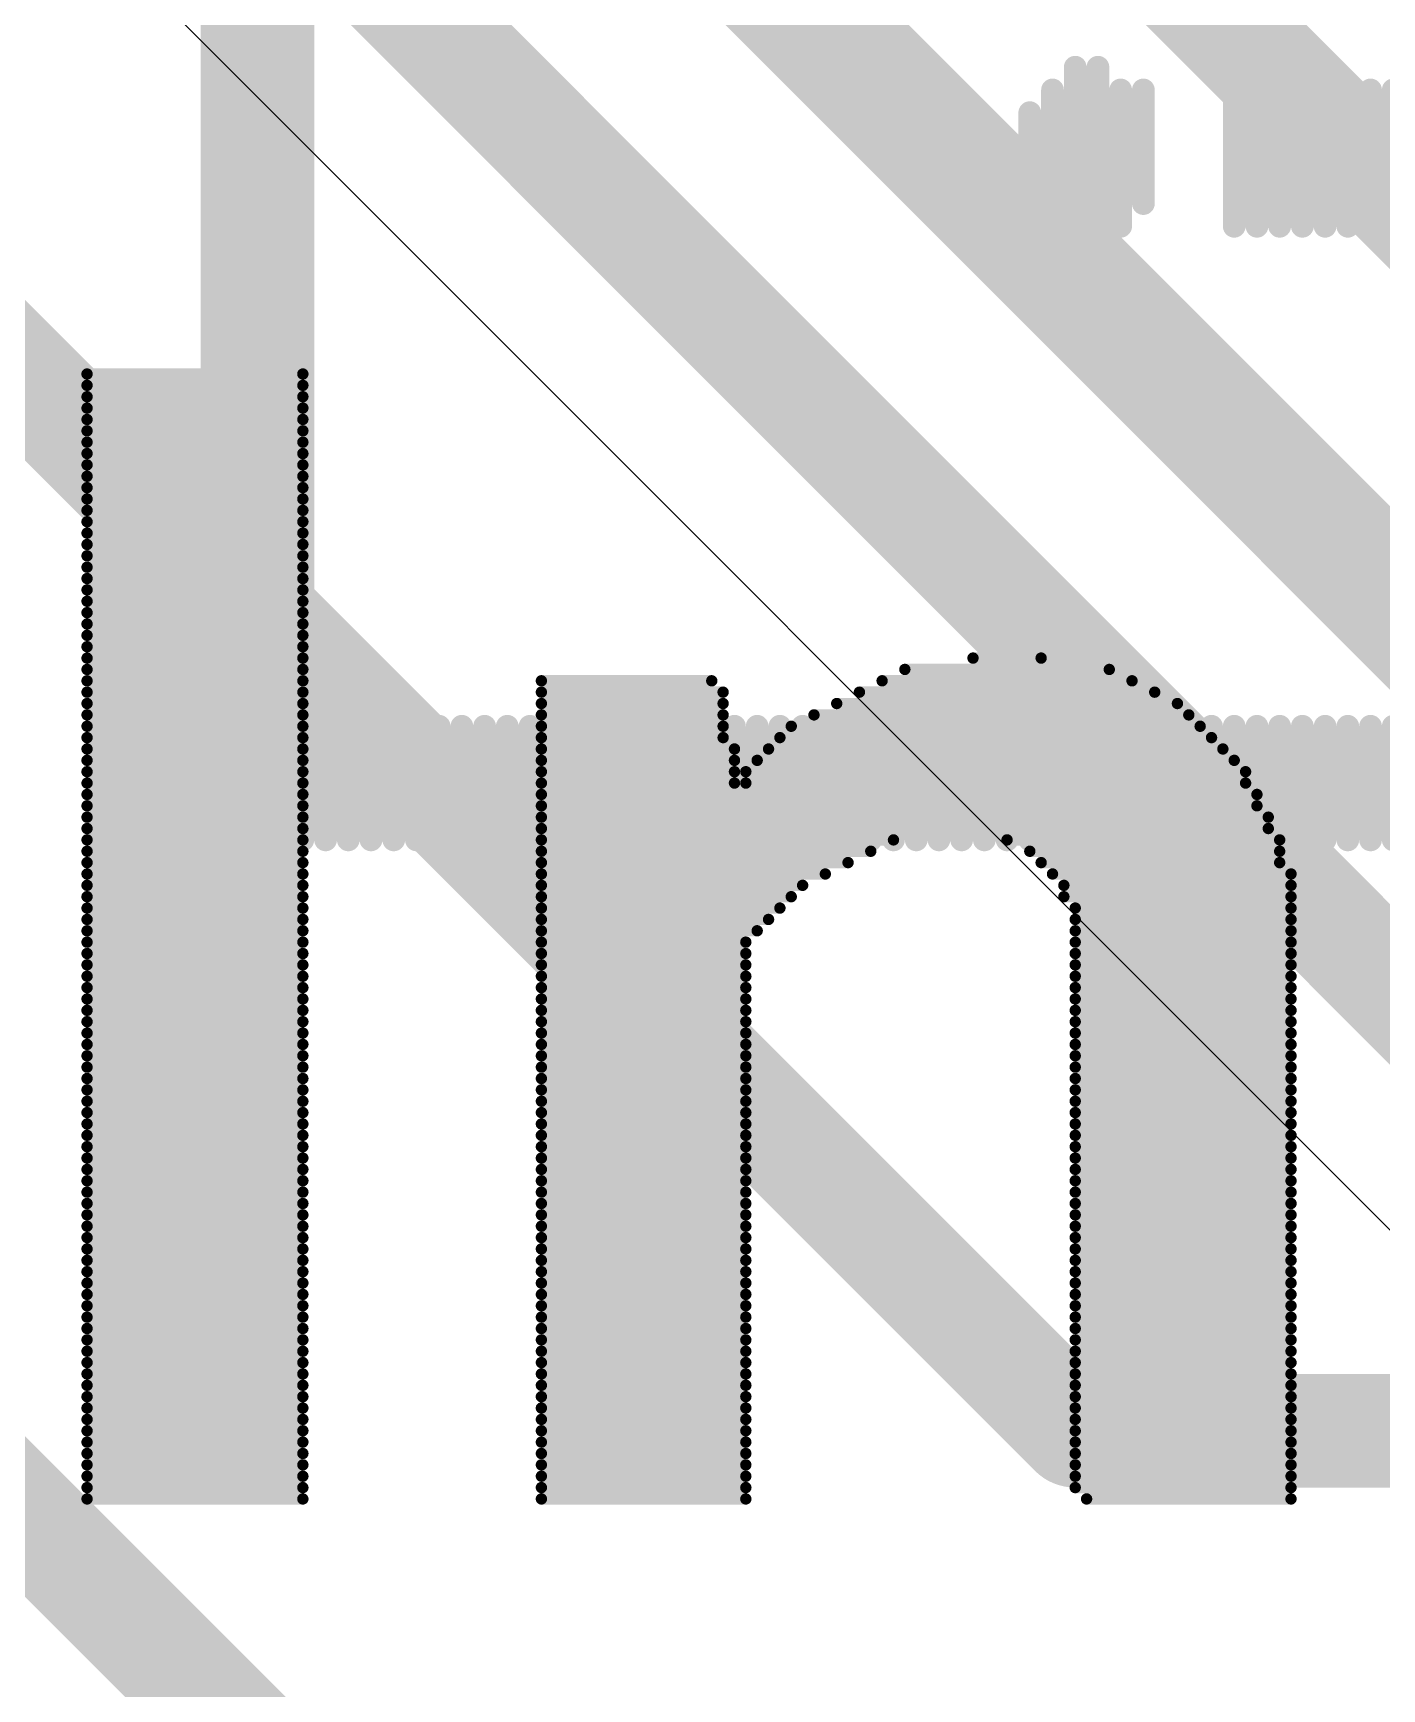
# Model space of a CAD drawing. Header units: millimetres. Extents: x 1.01 to 3.59, y 0.05 to 3.22.
# Drawn here: x 1.3692 to 1.488, y 1.2693 to 1.415 of the extents above; entities that cross this region are included whole.
import ezdxf

# ---------------------------------------------------------------- set-up
doc = ezdxf.new("R2010")
doc.units = ezdxf.units.MM
doc.header["$MEASUREMENT"] = 0
for name, color, linetype in [('BottomLayer', 5, 'Continuous'), ('BottomOverlay', 54, 'Continuous'), ('TopLayer', 1, 'Continuous'), ('TopOverlay', 2, 'Continuous')]:
    doc.layers.add(name, color=color, linetype=linetype)

# ---------------------------------------------------------------- blocks, each defined once
blk = doc.blocks.new('RPI_PWD____________B_116')
at = {"layer": 'BottomOverlay', "const_width": 0.002}
for points in [[(-0.422, 0.154), (0.442, 0.154)], [(-0.422, 0.152), (0.442, 0.152)], [(-0.422, 0.15), (0.442, 0.15)], [(-0.422, 0.148), (0.442, 0.148)], [(-0.422, 0.146), (0.442, 0.146)], [(-0.422, 0.144), (-0.412, 0.144)], [(-0.422, 0.142), (-0.412, 0.142)], [(-0.422, 0.14), (-0.412, 0.14)], [(-0.422, 0.138), (-0.412, 0.138)], [(-0.422, 0.136), (-0.412, 0.136)], [(-0.422, 0.134), (-0.412, 0.134)], [(-0.422, 0.132), (-0.412, 0.132)], [(-0.422, 0.13), (-0.412, 0.13)], [(-0.422, 0.128), (-0.412, 0.128)], [(-0.422, 0.126), (-0.412, 0.126)], [(-0.422, 0.124), (-0.412, 0.124)], [(-0.422, 0.122), (-0.412, 0.122)], [(-0.422, 0.12), (-0.412, 0.12)], [(-0.422, 0.118), (-0.412, 0.118)], [(-0.422, 0.116), (-0.412, 0.116)], [(-0.422, 0.114), (-0.412, 0.114)], [(-0.422, 0.112), (-0.412, 0.112)], [(-0.422, 0.11), (-0.412, 0.11)], [(-0.422, 0.108), (-0.412, 0.108)], [(-0.422, 0.106), (-0.412, 0.106)], [(-0.422, 0.104), (-0.412, 0.104)], [(-0.422, 0.102), (-0.412, 0.102)], [(-0.422, 0.1), (-0.412, 0.1)], [(-0.422, 0.098), (-0.412, 0.098)], [(-0.422, 0.096), (-0.412, 0.096)], [(-0.422, 0.094), (-0.412, 0.094)], [(-0.422, 0.092), (-0.412, 0.092)], [(-0.422, 0.09), (-0.412, 0.09)], [(-0.422, 0.088), (-0.412, 0.088)], [(-0.422, 0.086), (-0.412, 0.086)], [(-0.422, 0.084), (-0.412, 0.084)], [(-0.422, 0.082), (-0.412, 0.082)], [(-0.366, 0.082), (-0.358, 0.082)], [(-0.422, 0.08), (-0.412, 0.08)], [(-0.368, 0.08), (-0.356, 0.08)], [(-0.422, 0.078), (-0.412, 0.078)], [(-0.368, 0.078), (-0.354, 0.078)], [(-0.422, 0.076), (-0.412, 0.076)], [(-0.368, 0.076), (-0.354, 0.076)], [(-0.422, 0.074), (-0.412, 0.074)], [(-0.368, 0.074), (-0.356, 0.074)], [(-0.422, 0.072), (-0.412, 0.072)], [(-0.366, 0.072), (-0.356, 0.072)], [(-0.422, 0.07), (-0.412, 0.07)], [(-0.422, 0.068), (-0.412, 0.068)], [(-0.422, 0.066), (-0.412, 0.066)], [(-0.422, 0.064), (-0.412, 0.064)], [(-0.368, 0.064), (-0.356, 0.064)], [(-0.422, 0.062), (-0.412, 0.062)], [(-0.368, 0.062), (-0.356, 0.062)], [(-0.422, 0.06), (-0.412, 0.06)], [(-0.368, 0.06), (-0.356, 0.06)], [(-0.422, 0.058), (-0.412, 0.058)], [(-0.368, 0.058), (-0.356, 0.058)], [(-0.422, 0.056), (-0.412, 0.056)], [(-0.368, 0.056), (-0.356, 0.056)], [(-0.422, 0.054), (-0.412, 0.054)], [(-0.368, 0.054), (-0.356, 0.054)], [(-0.422, 0.052), (-0.412, 0.052)], [(-0.368, 0.052), (-0.356, 0.052)], [(-0.422, 0.05), (-0.412, 0.05)], [(-0.368, 0.05), (-0.356, 0.05)]]:
    blk.add_lwpolyline(points, dxfattribs=at)
at = {"layer": 'BottomOverlay', "const_width": 0.001}
for points in [[(-0.4225, 0.154, 1), (-0.4215, 0.154, 1)], [(-0.4225, 0.152, 1), (-0.4215, 0.152, 1)], [(-0.4225, 0.15, 1), (-0.4215, 0.15, 1)], [(-0.4225, 0.148, 1), (-0.4215, 0.148, 1)], [(-0.4225, 0.146, 1), (-0.4215, 0.146, 1)], [(-0.4225, 0.144, 1), (-0.4215, 0.144, 1)], [(-0.4125, 0.144, 1), (-0.4115, 0.144, 1)], [(-0.4225, 0.142, 1), (-0.4215, 0.142, 1)], [(-0.4125, 0.142, 1), (-0.4115, 0.142, 1)], [(-0.4225, 0.14, 1), (-0.4215, 0.14, 1)], [(-0.4125, 0.14, 1), (-0.4115, 0.14, 1)], [(-0.4225, 0.138, 1), (-0.4215, 0.138, 1)], [(-0.4125, 0.138, 1), (-0.4115, 0.138, 1)], [(-0.4225, 0.136, 1), (-0.4215, 0.136, 1)], [(-0.4125, 0.136, 1), (-0.4115, 0.136, 1)], [(-0.4225, 0.134, 1), (-0.4215, 0.134, 1)], [(-0.4125, 0.134, 1), (-0.4115, 0.134, 1)], [(-0.4225, 0.132, 1), (-0.4215, 0.132, 1)], [(-0.4125, 0.132, 1), (-0.4115, 0.132, 1)], [(-0.4225, 0.13, 1), (-0.4215, 0.13, 1)], [(-0.4125, 0.13, 1), (-0.4115, 0.13, 1)], [(-0.4225, 0.128, 1), (-0.4215, 0.128, 1)], [(-0.4125, 0.128, 1), (-0.4115, 0.128, 1)], [(-0.4225, 0.126, 1), (-0.4215, 0.126, 1)], [(-0.4125, 0.126, 1), (-0.4115, 0.126, 1)], [(-0.4225, 0.124, 1), (-0.4215, 0.124, 1)], [(-0.4125, 0.124, 1), (-0.4115, 0.124, 1)], [(-0.4225, 0.122, 1), (-0.4215, 0.122, 1)], [(-0.4125, 0.122, 1), (-0.4115, 0.122, 1)], [(-0.4225, 0.12, 1), (-0.4215, 0.12, 1)], [(-0.4125, 0.12, 1), (-0.4115, 0.12, 1)], [(-0.4225, 0.118, 1), (-0.4215, 0.118, 1)], [(-0.4125, 0.118, 1), (-0.4115, 0.118, 1)], [(-0.4225, 0.116, 1), (-0.4215, 0.116, 1)], [(-0.4125, 0.116, 1), (-0.4115, 0.116, 1)], [(-0.4225, 0.114, 1), (-0.4215, 0.114, 1)], [(-0.4125, 0.114, 1), (-0.4115, 0.114, 1)], [(-0.4225, 0.112, 1), (-0.4215, 0.112, 1)], [(-0.4125, 0.112, 1), (-0.4115, 0.112, 1)], [(-0.4225, 0.11, 1), (-0.4215, 0.11, 1)], [(-0.4125, 0.11, 1), (-0.4115, 0.11, 1)], [(-0.4225, 0.108, 1), (-0.4215, 0.108, 1)], [(-0.4125, 0.108, 1), (-0.4115, 0.108, 1)], [(-0.4225, 0.106, 1), (-0.4215, 0.106, 1)], [(-0.4125, 0.106, 1), (-0.4115, 0.106, 1)], [(-0.4225, 0.104, 1), (-0.4215, 0.104, 1)], [(-0.4125, 0.104, 1), (-0.4115, 0.104, 1)], [(-0.4225, 0.102, 1), (-0.4215, 0.102, 1)], [(-0.4125, 0.102, 1), (-0.4115, 0.102, 1)], [(-0.4225, 0.1, 1), (-0.4215, 0.1, 1)], [(-0.4125, 0.1, 1), (-0.4115, 0.1, 1)], [(-0.4225, 0.098, 1), (-0.4215, 0.098, 1)], [(-0.4125, 0.098, 1), (-0.4115, 0.098, 1)], [(-0.4225, 0.096, 1), (-0.4215, 0.096, 1)], [(-0.4125, 0.096, 1), (-0.4115, 0.096, 1)], [(-0.4225, 0.094, 1), (-0.4215, 0.094, 1)], [(-0.4125, 0.094, 1), (-0.4115, 0.094, 1)], [(-0.4225, 0.092, 1), (-0.4215, 0.092, 1)], [(-0.4125, 0.092, 1), (-0.4115, 0.092, 1)], [(-0.4225, 0.09, 1), (-0.4215, 0.09, 1)], [(-0.4125, 0.09, 1), (-0.4115, 0.09, 1)], [(-0.4225, 0.088, 1), (-0.4215, 0.088, 1)], [(-0.4125, 0.088, 1), (-0.4115, 0.088, 1)], [(-0.4225, 0.086, 1), (-0.4215, 0.086, 1)], [(-0.4125, 0.086, 1), (-0.4115, 0.086, 1)], [(-0.4225, 0.084, 1), (-0.4215, 0.084, 1)], [(-0.4125, 0.084, 1), (-0.4115, 0.084, 1)], [(-0.4225, 0.082, 1), (-0.4215, 0.082, 1)], [(-0.4125, 0.082, 1), (-0.4115, 0.082, 1)], [(-0.3665, 0.082, 1), (-0.3655, 0.082, 1)], [(-0.3585, 0.082, 1), (-0.3575, 0.082, 1)], [(-0.4225, 0.08, 1), (-0.4215, 0.08, 1)], [(-0.4125, 0.08, 1), (-0.4115, 0.08, 1)], [(-0.3685, 0.08, 1), (-0.3675, 0.08, 1)], [(-0.3565, 0.08, 1), (-0.3555, 0.08, 1)], [(-0.4225, 0.078, 1), (-0.4215, 0.078, 1)], [(-0.4125, 0.078, 1), (-0.4115, 0.078, 1)], [(-0.3685, 0.078, 1), (-0.3675, 0.078, 1)], [(-0.3545, 0.078, 1), (-0.3535, 0.078, 1)], [(-0.4225, 0.076, 1), (-0.4215, 0.076, 1)], [(-0.4125, 0.076, 1), (-0.4115, 0.076, 1)], [(-0.3685, 0.076, 1), (-0.3675, 0.076, 1)], [(-0.3545, 0.076, 1), (-0.3535, 0.076, 1)], [(-0.4225, 0.074, 1), (-0.4215, 0.074, 1)], [(-0.4125, 0.074, 1), (-0.4115, 0.074, 1)], [(-0.3685, 0.074, 1), (-0.3675, 0.074, 1)], [(-0.3565, 0.074, 1), (-0.3555, 0.074, 1)], [(-0.4225, 0.072, 1), (-0.4215, 0.072, 1)], [(-0.4125, 0.072, 1), (-0.4115, 0.072, 1)], [(-0.3665, 0.072, 1), (-0.3655, 0.072, 1)], [(-0.3565, 0.072, 1), (-0.3555, 0.072, 1)], [(-0.4225, 0.07, 1), (-0.4215, 0.07, 1)], [(-0.4125, 0.07, 1), (-0.4115, 0.07, 1)], [(-0.4225, 0.068, 1), (-0.4215, 0.068, 1)], [(-0.4125, 0.068, 1), (-0.4115, 0.068, 1)], [(-0.4225, 0.066, 1), (-0.4215, 0.066, 1)], [(-0.4125, 0.066, 1), (-0.4115, 0.066, 1)], [(-0.4225, 0.064, 1), (-0.4215, 0.064, 1)], [(-0.4125, 0.064, 1), (-0.4115, 0.064, 1)], [(-0.3685, 0.064, 1), (-0.3675, 0.064, 1)], [(-0.3565, 0.064, 1), (-0.3555, 0.064, 1)], [(-0.4225, 0.062, 1), (-0.4215, 0.062, 1)], [(-0.4125, 0.062, 1), (-0.4115, 0.062, 1)], [(-0.3685, 0.062, 1), (-0.3675, 0.062, 1)], [(-0.3565, 0.062, 1), (-0.3555, 0.062, 1)], [(-0.4225, 0.06, 1), (-0.4215, 0.06, 1)], [(-0.4125, 0.06, 1), (-0.4115, 0.06, 1)], [(-0.3685, 0.06, 1), (-0.3675, 0.06, 1)], [(-0.3565, 0.06, 1), (-0.3555, 0.06, 1)], [(-0.4225, 0.058, 1), (-0.4215, 0.058, 1)], [(-0.4125, 0.058, 1), (-0.4115, 0.058, 1)], [(-0.3685, 0.058, 1), (-0.3675, 0.058, 1)], [(-0.3565, 0.058, 1), (-0.3555, 0.058, 1)], [(-0.4225, 0.056, 1), (-0.4215, 0.056, 1)], [(-0.4125, 0.056, 1), (-0.4115, 0.056, 1)], [(-0.3685, 0.056, 1), (-0.3675, 0.056, 1)], [(-0.3565, 0.056, 1), (-0.3555, 0.056, 1)], [(-0.4225, 0.054, 1), (-0.4215, 0.054, 1)], [(-0.4125, 0.054, 1), (-0.4115, 0.054, 1)], [(-0.3685, 0.054, 1), (-0.3675, 0.054, 1)], [(-0.3565, 0.054, 1), (-0.3555, 0.054, 1)], [(-0.4225, 0.052, 1), (-0.4215, 0.052, 1)], [(-0.4125, 0.052, 1), (-0.4115, 0.052, 1)], [(-0.3685, 0.052, 1), (-0.3675, 0.052, 1)], [(-0.3565, 0.052, 1), (-0.3555, 0.052, 1)], [(-0.4225, 0.05, 1), (-0.4215, 0.05, 1)], [(-0.4125, 0.05, 1), (-0.4115, 0.05, 1)], [(-0.3685, 0.05, 1), (-0.3675, 0.05, 1)], [(-0.3565, 0.05, 1), (-0.3555, 0.05, 1)]]:
    blk.add_lwpolyline(points, format="xyb", close=True, dxfattribs=at)
blk = doc.blocks.new('PICAN_B_117')
at = {"layer": 'TopOverlay', "const_width": 0.001}
for points in [[(-0.401, -0.016), (-0.382, -0.016)], [(-0.401, -0.017), (-0.382, -0.017)], [(-0.401, -0.018), (-0.382, -0.018)], [(-0.401, -0.019), (-0.382, -0.019)], [(-0.401, -0.02), (-0.382, -0.02)], [(-0.401, -0.021), (-0.382, -0.021)], [(-0.401, -0.022), (-0.382, -0.022)], [(-0.401, -0.023), (-0.382, -0.023)], [(-0.401, -0.024), (-0.382, -0.024)], [(-0.401, -0.025), (-0.382, -0.025)], [(-0.401, -0.026), (-0.382, -0.026)], [(-0.401, -0.027), (-0.382, -0.027)], [(-0.401, -0.028), (-0.382, -0.028)], [(-0.401, -0.029), (-0.382, -0.029)], [(-0.401, -0.03), (-0.382, -0.03)], [(-0.401, -0.031), (-0.382, -0.031)], [(-0.401, -0.032), (-0.382, -0.032)], [(-0.401, -0.033), (-0.382, -0.033)], [(-0.401, -0.034), (-0.382, -0.034)], [(-0.401, -0.035), (-0.382, -0.035)], [(-0.401, -0.036), (-0.382, -0.036)], [(-0.401, -0.037), (-0.382, -0.037)], [(-0.401, -0.038), (-0.382, -0.038)], [(-0.401, -0.039), (-0.382, -0.039)], [(-0.401, -0.04), (-0.382, -0.04)], [(-0.401, -0.041), (-0.382, -0.041)], [(-0.323, -0.041), (-0.317, -0.041)], [(-0.401, -0.042), (-0.382, -0.042)], [(-0.329, -0.042), (-0.311, -0.042)], [(-0.401, -0.043), (-0.382, -0.043)], [(-0.401, -0.044), (-0.382, -0.044)], [(-0.361, -0.043), (-0.346, -0.043)], [(-0.361, -0.044), (-0.345, -0.044)], [(-0.333, -0.044), (-0.307, -0.044)], [(-0.331, -0.043), (-0.309, -0.043)], [(-0.401, -0.045), (-0.382, -0.045)], [(-0.361, -0.045), (-0.345, -0.045)], [(-0.335, -0.045), (-0.305, -0.045)], [(-0.401, -0.046), (-0.382, -0.046)], [(-0.401, -0.047), (-0.382, -0.047)], [(-0.361, -0.046), (-0.345, -0.046)], [(-0.361, -0.047), (-0.345, -0.047)], [(-0.339, -0.047), (-0.303, -0.047)], [(-0.337, -0.046), (-0.304, -0.046)], [(-0.401, -0.048), (-0.382, -0.048)], [(-0.361, -0.048), (-0.345, -0.048)], [(-0.34, -0.048), (-0.302, -0.048)], [(-0.401, -0.049), (-0.382, -0.049)], [(-0.401, -0.05), (-0.382, -0.05)], [(-0.361, -0.049), (-0.344, -0.049)], [(-0.361, -0.05), (-0.344, -0.05)], [(-0.342, -0.05), (-0.3, -0.05)], [(-0.341, -0.049), (-0.301, -0.049)], [(-0.401, -0.051), (-0.382, -0.051)], [(-0.361, -0.051), (-0.344, -0.051)], [(-0.343, -0.051), (-0.299, -0.051)], [(-0.401, -0.052), (-0.382, -0.052)], [(-0.361, -0.052), (-0.344, -0.052)], [(-0.343, -0.052), (-0.299, -0.052)], [(-0.401, -0.053), (-0.382, -0.053)], [(-0.401, -0.054), (-0.382, -0.054)], [(-0.361, -0.053), (-0.298, -0.053)], [(-0.361, -0.054), (-0.298, -0.054)], [(-0.401, -0.055), (-0.382, -0.055)], [(-0.361, -0.055), (-0.297, -0.055)], [(-0.401, -0.056), (-0.382, -0.056)], [(-0.401, -0.057), (-0.382, -0.057)], [(-0.361, -0.056), (-0.297, -0.056)], [(-0.361, -0.057), (-0.33, -0.057)], [(-0.32, -0.057), (-0.296, -0.057)], [(-0.401, -0.058), (-0.382, -0.058)], [(-0.361, -0.058), (-0.332, -0.058)], [(-0.318, -0.058), (-0.296, -0.058)], [(-0.401, -0.059), (-0.382, -0.059)], [(-0.401, -0.06), (-0.382, -0.06)], [(-0.361, -0.059), (-0.334, -0.059)], [(-0.361, -0.06), (-0.336, -0.06)], [(-0.317, -0.059), (-0.296, -0.059)], [(-0.316, -0.06), (-0.295, -0.06)], [(-0.401, -0.061), (-0.382, -0.061)], [(-0.361, -0.061), (-0.338, -0.061)], [(-0.315, -0.061), (-0.295, -0.061)], [(-0.401, -0.062), (-0.382, -0.062)], [(-0.401, -0.063), (-0.382, -0.063)], [(-0.361, -0.062), (-0.339, -0.062)], [(-0.361, -0.063), (-0.34, -0.063)], [(-0.315, -0.062), (-0.295, -0.062)], [(-0.314, -0.063), (-0.295, -0.063)], [(-0.401, -0.064), (-0.382, -0.064)], [(-0.361, -0.064), (-0.341, -0.064)], [(-0.314, -0.064), (-0.295, -0.064)], [(-0.401, -0.065), (-0.382, -0.065)], [(-0.401, -0.066), (-0.382, -0.066)], [(-0.361, -0.065), (-0.342, -0.065)], [(-0.361, -0.066), (-0.343, -0.066)], [(-0.314, -0.065), (-0.295, -0.065)], [(-0.314, -0.066), (-0.295, -0.066)], [(-0.401, -0.067), (-0.382, -0.067)], [(-0.361, -0.067), (-0.343, -0.067)], [(-0.314, -0.067), (-0.295, -0.067)], [(-0.401, -0.068), (-0.382, -0.068)], [(-0.361, -0.068), (-0.343, -0.068)], [(-0.314, -0.068), (-0.295, -0.068)], [(-0.401, -0.069), (-0.382, -0.069)], [(-0.401, -0.07), (-0.382, -0.07)], [(-0.361, -0.069), (-0.343, -0.069)], [(-0.361, -0.07), (-0.343, -0.07)], [(-0.314, -0.069), (-0.295, -0.069)], [(-0.314, -0.07), (-0.295, -0.07)], [(-0.401, -0.071), (-0.382, -0.071)], [(-0.361, -0.071), (-0.343, -0.071)], [(-0.314, -0.071), (-0.295, -0.071)], [(-0.401, -0.072), (-0.382, -0.072)], [(-0.401, -0.073), (-0.382, -0.073)], [(-0.361, -0.072), (-0.343, -0.072)], [(-0.361, -0.073), (-0.343, -0.073)], [(-0.314, -0.072), (-0.295, -0.072)], [(-0.314, -0.073), (-0.295, -0.073)], [(-0.401, -0.074), (-0.382, -0.074)], [(-0.361, -0.074), (-0.343, -0.074)], [(-0.314, -0.074), (-0.295, -0.074)], [(-0.401, -0.075), (-0.382, -0.075)], [(-0.401, -0.076), (-0.382, -0.076)], [(-0.361, -0.075), (-0.343, -0.075)], [(-0.361, -0.076), (-0.343, -0.076)], [(-0.314, -0.075), (-0.295, -0.075)], [(-0.314, -0.076), (-0.295, -0.076)], [(-0.401, -0.077), (-0.382, -0.077)], [(-0.361, -0.077), (-0.343, -0.077)], [(-0.314, -0.077), (-0.295, -0.077)], [(-0.401, -0.078), (-0.382, -0.078)], [(-0.401, -0.079), (-0.382, -0.079)], [(-0.361, -0.078), (-0.343, -0.078)], [(-0.361, -0.079), (-0.343, -0.079)], [(-0.314, -0.078), (-0.295, -0.078)], [(-0.314, -0.079), (-0.295, -0.079)], [(-0.401, -0.08), (-0.382, -0.08)], [(-0.361, -0.08), (-0.343, -0.08)], [(-0.314, -0.08), (-0.295, -0.08)], [(-0.401, -0.081), (-0.382, -0.081)], [(-0.401, -0.082), (-0.382, -0.082)], [(-0.361, -0.081), (-0.343, -0.081)], [(-0.361, -0.082), (-0.343, -0.082)], [(-0.314, -0.081), (-0.295, -0.081)], [(-0.314, -0.082), (-0.295, -0.082)], [(-0.401, -0.083), (-0.382, -0.083)], [(-0.361, -0.083), (-0.343, -0.083)], [(-0.314, -0.083), (-0.295, -0.083)], [(-0.401, -0.084), (-0.382, -0.084)], [(-0.401, -0.085), (-0.382, -0.085)], [(-0.361, -0.084), (-0.343, -0.084)], [(-0.361, -0.085), (-0.343, -0.085)], [(-0.314, -0.084), (-0.295, -0.084)], [(-0.314, -0.085), (-0.295, -0.085)], [(-0.401, -0.086), (-0.382, -0.086)], [(-0.361, -0.086), (-0.343, -0.086)], [(-0.314, -0.086), (-0.295, -0.086)], [(-0.401, -0.087), (-0.382, -0.087)], [(-0.361, -0.087), (-0.343, -0.087)], [(-0.314, -0.087), (-0.295, -0.087)], [(-0.401, -0.088), (-0.382, -0.088)], [(-0.401, -0.089), (-0.382, -0.089)], [(-0.361, -0.088), (-0.343, -0.088)], [(-0.361, -0.089), (-0.343, -0.089)], [(-0.314, -0.088), (-0.295, -0.088)], [(-0.314, -0.089), (-0.295, -0.089)], [(-0.401, -0.09), (-0.382, -0.09)], [(-0.361, -0.09), (-0.343, -0.09)], [(-0.314, -0.09), (-0.295, -0.09)], [(-0.401, -0.091), (-0.382, -0.091)], [(-0.401, -0.092), (-0.382, -0.092)], [(-0.361, -0.091), (-0.343, -0.091)], [(-0.361, -0.092), (-0.343, -0.092)], [(-0.314, -0.091), (-0.295, -0.091)], [(-0.314, -0.092), (-0.295, -0.092)], [(-0.401, -0.093), (-0.382, -0.093)], [(-0.361, -0.093), (-0.343, -0.093)], [(-0.314, -0.093), (-0.295, -0.093)], [(-0.401, -0.094), (-0.382, -0.094)], [(-0.401, -0.095), (-0.382, -0.095)], [(-0.361, -0.094), (-0.343, -0.094)], [(-0.361, -0.095), (-0.343, -0.095)], [(-0.314, -0.094), (-0.295, -0.094)], [(-0.314, -0.095), (-0.295, -0.095)], [(-0.401, -0.096), (-0.382, -0.096)], [(-0.361, -0.096), (-0.343, -0.096)], [(-0.314, -0.096), (-0.295, -0.096)], [(-0.401, -0.097), (-0.382, -0.097)], [(-0.401, -0.098), (-0.382, -0.098)], [(-0.361, -0.097), (-0.343, -0.097)], [(-0.361, -0.098), (-0.343, -0.098)], [(-0.314, -0.097), (-0.295, -0.097)], [(-0.314, -0.098), (-0.295, -0.098)], [(-0.401, -0.099), (-0.382, -0.099)], [(-0.361, -0.099), (-0.343, -0.099)], [(-0.314, -0.099), (-0.295, -0.099)], [(-0.401, -0.1), (-0.382, -0.1)], [(-0.401, -0.101), (-0.382, -0.101)], [(-0.361, -0.1), (-0.343, -0.1)], [(-0.361, -0.101), (-0.343, -0.101)], [(-0.314, -0.1), (-0.295, -0.1)], [(-0.314, -0.101), (-0.295, -0.101)], [(-0.401, -0.102), (-0.382, -0.102)], [(-0.361, -0.102), (-0.343, -0.102)], [(-0.314, -0.102), (-0.295, -0.102)], [(-0.401, -0.103), (-0.382, -0.103)], [(-0.361, -0.103), (-0.343, -0.103)], [(-0.314, -0.103), (-0.295, -0.103)], [(-0.401, -0.104), (-0.382, -0.104)], [(-0.401, -0.105), (-0.382, -0.105)], [(-0.361, -0.104), (-0.343, -0.104)], [(-0.361, -0.105), (-0.343, -0.105)], [(-0.314, -0.104), (-0.295, -0.104)], [(-0.314, -0.105), (-0.295, -0.105)], [(-0.401, -0.106), (-0.382, -0.106)], [(-0.361, -0.106), (-0.343, -0.106)], [(-0.314, -0.106), (-0.295, -0.106)], [(-0.401, -0.107), (-0.382, -0.107)], [(-0.401, -0.108), (-0.382, -0.108)], [(-0.361, -0.107), (-0.343, -0.107)], [(-0.361, -0.108), (-0.343, -0.108)], [(-0.314, -0.107), (-0.295, -0.107)], [(-0.314, -0.108), (-0.295, -0.108)], [(-0.401, -0.109), (-0.382, -0.109)], [(-0.361, -0.109), (-0.343, -0.109)], [(-0.314, -0.109), (-0.295, -0.109)], [(-0.401, -0.11), (-0.382, -0.11)], [(-0.401, -0.111), (-0.382, -0.111)], [(-0.361, -0.11), (-0.343, -0.11)], [(-0.361, -0.111), (-0.343, -0.111)], [(-0.314, -0.11), (-0.295, -0.11)], [(-0.314, -0.111), (-0.295, -0.111)], [(-0.401, -0.112), (-0.382, -0.112)], [(-0.361, -0.112), (-0.343, -0.112)], [(-0.314, -0.112), (-0.295, -0.112)], [(-0.401, -0.113), (-0.382, -0.113)], [(-0.401, -0.114), (-0.382, -0.114)], [(-0.361, -0.113), (-0.343, -0.113)], [(-0.361, -0.114), (-0.343, -0.114)], [(-0.314, -0.113), (-0.295, -0.113)], [(-0.314, -0.114), (-0.295, -0.114)], [(-0.401, -0.115), (-0.382, -0.115)], [(-0.361, -0.115), (-0.343, -0.115)], [(-0.313, -0.115), (-0.295, -0.115)]]:
    blk.add_lwpolyline(points, dxfattribs=at)
at = {"layer": 'TopOverlay', "const_width": 0.0005}
for points in [[(-0.40125, -0.016, 1), (-0.40075, -0.016, 1)], [(-0.38225, -0.016, 1), (-0.38175, -0.016, 1)], [(-0.40125, -0.017, 1), (-0.40075, -0.017, 1)], [(-0.38225, -0.017, 1), (-0.38175, -0.017, 1)], [(-0.40125, -0.018, 1), (-0.40075, -0.018, 1)], [(-0.40125, -0.019, 1), (-0.40075, -0.019, 1)], [(-0.38225, -0.018, 1), (-0.38175, -0.018, 1)], [(-0.38225, -0.019, 1), (-0.38175, -0.019, 1)], [(-0.40125, -0.02, 1), (-0.40075, -0.02, 1)], [(-0.38225, -0.02, 1), (-0.38175, -0.02, 1)], [(-0.40125, -0.021, 1), (-0.40075, -0.021, 1)], [(-0.40125, -0.022, 1), (-0.40075, -0.022, 1)], [(-0.38225, -0.021, 1), (-0.38175, -0.021, 1)], [(-0.38225, -0.022, 1), (-0.38175, -0.022, 1)], [(-0.40125, -0.023, 1), (-0.40075, -0.023, 1)], [(-0.38225, -0.023, 1), (-0.38175, -0.023, 1)], [(-0.40125, -0.024, 1), (-0.40075, -0.024, 1)], [(-0.40125, -0.025, 1), (-0.40075, -0.025, 1)], [(-0.38225, -0.024, 1), (-0.38175, -0.024, 1)], [(-0.38225, -0.025, 1), (-0.38175, -0.025, 1)], [(-0.40125, -0.026, 1), (-0.40075, -0.026, 1)], [(-0.38225, -0.026, 1), (-0.38175, -0.026, 1)], [(-0.40125, -0.027, 1), (-0.40075, -0.027, 1)], [(-0.40125, -0.028, 1), (-0.40075, -0.028, 1)], [(-0.38225, -0.027, 1), (-0.38175, -0.027, 1)], [(-0.38225, -0.028, 1), (-0.38175, -0.028, 1)], [(-0.40125, -0.029, 1), (-0.40075, -0.029, 1)], [(-0.38225, -0.029, 1), (-0.38175, -0.029, 1)], [(-0.40125, -0.03, 1), (-0.40075, -0.03, 1)], [(-0.40125, -0.031, 1), (-0.40075, -0.031, 1)], [(-0.38225, -0.03, 1), (-0.38175, -0.03, 1)], [(-0.38225, -0.031, 1), (-0.38175, -0.031, 1)], [(-0.40125, -0.032, 1), (-0.40075, -0.032, 1)], [(-0.38225, -0.032, 1), (-0.38175, -0.032, 1)], [(-0.40125, -0.033, 1), (-0.40075, -0.033, 1)], [(-0.40125, -0.034, 1), (-0.40075, -0.034, 1)], [(-0.38225, -0.033, 1), (-0.38175, -0.033, 1)], [(-0.38225, -0.034, 1), (-0.38175, -0.034, 1)], [(-0.40125, -0.035, 1), (-0.40075, -0.035, 1)], [(-0.38225, -0.035, 1), (-0.38175, -0.035, 1)], [(-0.40125, -0.036, 1), (-0.40075, -0.036, 1)], [(-0.38225, -0.036, 1), (-0.38175, -0.036, 1)], [(-0.40125, -0.037, 1), (-0.40075, -0.037, 1)], [(-0.40125, -0.038, 1), (-0.40075, -0.038, 1)], [(-0.38225, -0.037, 1), (-0.38175, -0.037, 1)], [(-0.38225, -0.038, 1), (-0.38175, -0.038, 1)], [(-0.40125, -0.039, 1), (-0.40075, -0.039, 1)], [(-0.38225, -0.039, 1), (-0.38175, -0.039, 1)], [(-0.40125, -0.04, 1), (-0.40075, -0.04, 1)], [(-0.40125, -0.041, 1), (-0.40075, -0.041, 1)], [(-0.38225, -0.04, 1), (-0.38175, -0.04, 1)], [(-0.38225, -0.041, 1), (-0.38175, -0.041, 1)], [(-0.32325, -0.041, 1), (-0.32275, -0.041, 1)], [(-0.31725, -0.041, 1), (-0.31675, -0.041, 1)], [(-0.40125, -0.042, 1), (-0.40075, -0.042, 1)], [(-0.38225, -0.042, 1), (-0.38175, -0.042, 1)], [(-0.32925, -0.042, 1), (-0.32875, -0.042, 1)], [(-0.31125, -0.042, 1), (-0.31075, -0.042, 1)], [(-0.40125, -0.043, 1), (-0.40075, -0.043, 1)], [(-0.40125, -0.044, 1), (-0.40075, -0.044, 1)], [(-0.38225, -0.043, 1), (-0.38175, -0.043, 1)], [(-0.38225, -0.044, 1), (-0.38175, -0.044, 1)], [(-0.36125, -0.043, 1), (-0.36075, -0.043, 1)], [(-0.36125, -0.044, 1), (-0.36075, -0.044, 1)], [(-0.34625, -0.043, 1), (-0.34575, -0.043, 1)], [(-0.34525, -0.044, 1), (-0.34475, -0.044, 1)], [(-0.33325, -0.044, 1), (-0.33275, -0.044, 1)], [(-0.33125, -0.043, 1), (-0.33075, -0.043, 1)], [(-0.30925, -0.043, 1), (-0.30875, -0.043, 1)], [(-0.30725, -0.044, 1), (-0.30675, -0.044, 1)], [(-0.40125, -0.045, 1), (-0.40075, -0.045, 1)], [(-0.38225, -0.045, 1), (-0.38175, -0.045, 1)], [(-0.36125, -0.045, 1), (-0.36075, -0.045, 1)], [(-0.34525, -0.045, 1), (-0.34475, -0.045, 1)], [(-0.33525, -0.045, 1), (-0.33475, -0.045, 1)], [(-0.30525, -0.045, 1), (-0.30475, -0.045, 1)], [(-0.40125, -0.046, 1), (-0.40075, -0.046, 1)], [(-0.40125, -0.047, 1), (-0.40075, -0.047, 1)], [(-0.38225, -0.046, 1), (-0.38175, -0.046, 1)], [(-0.38225, -0.047, 1), (-0.38175, -0.047, 1)], [(-0.36125, -0.046, 1), (-0.36075, -0.046, 1)], [(-0.36125, -0.047, 1), (-0.36075, -0.047, 1)], [(-0.34525, -0.046, 1), (-0.34475, -0.046, 1)], [(-0.34525, -0.047, 1), (-0.34475, -0.047, 1)], [(-0.33925, -0.047, 1), (-0.33875, -0.047, 1)], [(-0.33725, -0.046, 1), (-0.33675, -0.046, 1)], [(-0.30425, -0.046, 1), (-0.30375, -0.046, 1)], [(-0.30325, -0.047, 1), (-0.30275, -0.047, 1)], [(-0.40125, -0.048, 1), (-0.40075, -0.048, 1)], [(-0.38225, -0.048, 1), (-0.38175, -0.048, 1)], [(-0.36125, -0.048, 1), (-0.36075, -0.048, 1)], [(-0.34525, -0.048, 1), (-0.34475, -0.048, 1)], [(-0.34025, -0.048, 1), (-0.33975, -0.048, 1)], [(-0.30225, -0.048, 1), (-0.30175, -0.048, 1)], [(-0.40125, -0.049, 1), (-0.40075, -0.049, 1)], [(-0.40125, -0.05, 1), (-0.40075, -0.05, 1)], [(-0.38225, -0.049, 1), (-0.38175, -0.049, 1)], [(-0.38225, -0.05, 1), (-0.38175, -0.05, 1)], [(-0.36125, -0.049, 1), (-0.36075, -0.049, 1)], [(-0.36125, -0.05, 1), (-0.36075, -0.05, 1)], [(-0.34425, -0.049, 1), (-0.34375, -0.049, 1)], [(-0.34425, -0.05, 1), (-0.34375, -0.05, 1)], [(-0.34225, -0.05, 1), (-0.34175, -0.05, 1)], [(-0.34125, -0.049, 1), (-0.34075, -0.049, 1)], [(-0.30125, -0.049, 1), (-0.30075, -0.049, 1)], [(-0.30025, -0.05, 1), (-0.29975, -0.05, 1)], [(-0.40125, -0.051, 1), (-0.40075, -0.051, 1)], [(-0.38225, -0.051, 1), (-0.38175, -0.051, 1)], [(-0.36125, -0.051, 1), (-0.36075, -0.051, 1)], [(-0.34425, -0.051, 1), (-0.34375, -0.051, 1)], [(-0.34325, -0.051, 1), (-0.34275, -0.051, 1)], [(-0.29925, -0.051, 1), (-0.29875, -0.051, 1)], [(-0.40125, -0.052, 1), (-0.40075, -0.052, 1)], [(-0.38225, -0.052, 1), (-0.38175, -0.052, 1)], [(-0.36125, -0.052, 1), (-0.36075, -0.052, 1)], [(-0.34425, -0.052, 1), (-0.34375, -0.052, 1)], [(-0.34325, -0.052, 1), (-0.34275, -0.052, 1)], [(-0.29925, -0.052, 1), (-0.29875, -0.052, 1)], [(-0.40125, -0.053, 1), (-0.40075, -0.053, 1)], [(-0.40125, -0.054, 1), (-0.40075, -0.054, 1)], [(-0.38225, -0.053, 1), (-0.38175, -0.053, 1)], [(-0.38225, -0.054, 1), (-0.38175, -0.054, 1)], [(-0.36125, -0.053, 1), (-0.36075, -0.053, 1)], [(-0.36125, -0.054, 1), (-0.36075, -0.054, 1)], [(-0.29825, -0.053, 1), (-0.29775, -0.053, 1)], [(-0.29825, -0.054, 1), (-0.29775, -0.054, 1)], [(-0.40125, -0.055, 1), (-0.40075, -0.055, 1)], [(-0.38225, -0.055, 1), (-0.38175, -0.055, 1)], [(-0.36125, -0.055, 1), (-0.36075, -0.055, 1)], [(-0.29725, -0.055, 1), (-0.29675, -0.055, 1)], [(-0.40125, -0.056, 1), (-0.40075, -0.056, 1)], [(-0.40125, -0.057, 1), (-0.40075, -0.057, 1)], [(-0.38225, -0.056, 1), (-0.38175, -0.056, 1)], [(-0.38225, -0.057, 1), (-0.38175, -0.057, 1)], [(-0.36125, -0.056, 1), (-0.36075, -0.056, 1)], [(-0.36125, -0.057, 1), (-0.36075, -0.057, 1)], [(-0.33025, -0.057, 1), (-0.32975, -0.057, 1)], [(-0.32025, -0.057, 1), (-0.31975, -0.057, 1)], [(-0.29725, -0.056, 1), (-0.29675, -0.056, 1)], [(-0.29625, -0.057, 1), (-0.29575, -0.057, 1)], [(-0.40125, -0.058, 1), (-0.40075, -0.058, 1)], [(-0.38225, -0.058, 1), (-0.38175, -0.058, 1)], [(-0.36125, -0.058, 1), (-0.36075, -0.058, 1)], [(-0.33225, -0.058, 1), (-0.33175, -0.058, 1)], [(-0.31825, -0.058, 1), (-0.31775, -0.058, 1)], [(-0.29625, -0.058, 1), (-0.29575, -0.058, 1)], [(-0.40125, -0.059, 1), (-0.40075, -0.059, 1)], [(-0.40125, -0.06, 1), (-0.40075, -0.06, 1)], [(-0.38225, -0.059, 1), (-0.38175, -0.059, 1)], [(-0.38225, -0.06, 1), (-0.38175, -0.06, 1)], [(-0.36125, -0.059, 1), (-0.36075, -0.059, 1)], [(-0.36125, -0.06, 1), (-0.36075, -0.06, 1)], [(-0.33625, -0.06, 1), (-0.33575, -0.06, 1)], [(-0.33425, -0.059, 1), (-0.33375, -0.059, 1)], [(-0.31725, -0.059, 1), (-0.31675, -0.059, 1)], [(-0.31625, -0.06, 1), (-0.31575, -0.06, 1)], [(-0.29625, -0.059, 1), (-0.29575, -0.059, 1)], [(-0.29525, -0.06, 1), (-0.29475, -0.06, 1)], [(-0.40125, -0.061, 1), (-0.40075, -0.061, 1)], [(-0.38225, -0.061, 1), (-0.38175, -0.061, 1)], [(-0.36125, -0.061, 1), (-0.36075, -0.061, 1)], [(-0.33825, -0.061, 1), (-0.33775, -0.061, 1)], [(-0.31525, -0.061, 1), (-0.31475, -0.061, 1)], [(-0.29525, -0.061, 1), (-0.29475, -0.061, 1)], [(-0.40125, -0.062, 1), (-0.40075, -0.062, 1)], [(-0.40125, -0.063, 1), (-0.40075, -0.063, 1)], [(-0.38225, -0.062, 1), (-0.38175, -0.062, 1)], [(-0.38225, -0.063, 1), (-0.38175, -0.063, 1)], [(-0.36125, -0.062, 1), (-0.36075, -0.062, 1)], [(-0.36125, -0.063, 1), (-0.36075, -0.063, 1)], [(-0.34025, -0.063, 1), (-0.33975, -0.063, 1)], [(-0.33925, -0.062, 1), (-0.33875, -0.062, 1)], [(-0.31525, -0.062, 1), (-0.31475, -0.062, 1)], [(-0.31425, -0.063, 1), (-0.31375, -0.063, 1)], [(-0.29525, -0.062, 1), (-0.29475, -0.062, 1)], [(-0.29525, -0.063, 1), (-0.29475, -0.063, 1)], [(-0.40125, -0.064, 1), (-0.40075, -0.064, 1)], [(-0.38225, -0.064, 1), (-0.38175, -0.064, 1)], [(-0.36125, -0.064, 1), (-0.36075, -0.064, 1)], [(-0.34125, -0.064, 1), (-0.34075, -0.064, 1)], [(-0.31425, -0.064, 1), (-0.31375, -0.064, 1)], [(-0.29525, -0.064, 1), (-0.29475, -0.064, 1)], [(-0.40125, -0.065, 1), (-0.40075, -0.065, 1)], [(-0.40125, -0.066, 1), (-0.40075, -0.066, 1)], [(-0.38225, -0.065, 1), (-0.38175, -0.065, 1)], [(-0.38225, -0.066, 1), (-0.38175, -0.066, 1)], [(-0.36125, -0.065, 1), (-0.36075, -0.065, 1)], [(-0.36125, -0.066, 1), (-0.36075, -0.066, 1)], [(-0.34325, -0.066, 1), (-0.34275, -0.066, 1)], [(-0.34225, -0.065, 1), (-0.34175, -0.065, 1)], [(-0.31425, -0.065, 1), (-0.31375, -0.065, 1)], [(-0.31425, -0.066, 1), (-0.31375, -0.066, 1)], [(-0.29525, -0.065, 1), (-0.29475, -0.065, 1)], [(-0.29525, -0.066, 1), (-0.29475, -0.066, 1)], [(-0.40125, -0.067, 1), (-0.40075, -0.067, 1)], [(-0.38225, -0.067, 1), (-0.38175, -0.067, 1)], [(-0.36125, -0.067, 1), (-0.36075, -0.067, 1)], [(-0.34325, -0.067, 1), (-0.34275, -0.067, 1)], [(-0.31425, -0.067, 1), (-0.31375, -0.067, 1)], [(-0.29525, -0.067, 1), (-0.29475, -0.067, 1)], [(-0.40125, -0.068, 1), (-0.40075, -0.068, 1)], [(-0.38225, -0.068, 1), (-0.38175, -0.068, 1)], [(-0.36125, -0.068, 1), (-0.36075, -0.068, 1)], [(-0.34325, -0.068, 1), (-0.34275, -0.068, 1)], [(-0.31425, -0.068, 1), (-0.31375, -0.068, 1)], [(-0.29525, -0.068, 1), (-0.29475, -0.068, 1)], [(-0.40125, -0.069, 1), (-0.40075, -0.069, 1)], [(-0.40125, -0.07, 1), (-0.40075, -0.07, 1)], [(-0.38225, -0.069, 1), (-0.38175, -0.069, 1)], [(-0.38225, -0.07, 1), (-0.38175, -0.07, 1)], [(-0.36125, -0.069, 1), (-0.36075, -0.069, 1)], [(-0.36125, -0.07, 1), (-0.36075, -0.07, 1)], [(-0.34325, -0.069, 1), (-0.34275, -0.069, 1)], [(-0.34325, -0.07, 1), (-0.34275, -0.07, 1)], [(-0.31425, -0.069, 1), (-0.31375, -0.069, 1)], [(-0.31425, -0.07, 1), (-0.31375, -0.07, 1)], [(-0.29525, -0.069, 1), (-0.29475, -0.069, 1)], [(-0.29525, -0.07, 1), (-0.29475, -0.07, 1)], [(-0.40125, -0.071, 1), (-0.40075, -0.071, 1)], [(-0.38225, -0.071, 1), (-0.38175, -0.071, 1)], [(-0.36125, -0.071, 1), (-0.36075, -0.071, 1)], [(-0.34325, -0.071, 1), (-0.34275, -0.071, 1)], [(-0.31425, -0.071, 1), (-0.31375, -0.071, 1)], [(-0.29525, -0.071, 1), (-0.29475, -0.071, 1)], [(-0.40125, -0.072, 1), (-0.40075, -0.072, 1)], [(-0.40125, -0.073, 1), (-0.40075, -0.073, 1)], [(-0.38225, -0.072, 1), (-0.38175, -0.072, 1)], [(-0.38225, -0.073, 1), (-0.38175, -0.073, 1)], [(-0.36125, -0.072, 1), (-0.36075, -0.072, 1)], [(-0.36125, -0.073, 1), (-0.36075, -0.073, 1)], [(-0.34325, -0.072, 1), (-0.34275, -0.072, 1)], [(-0.34325, -0.073, 1), (-0.34275, -0.073, 1)], [(-0.31425, -0.072, 1), (-0.31375, -0.072, 1)], [(-0.31425, -0.073, 1), (-0.31375, -0.073, 1)], [(-0.29525, -0.072, 1), (-0.29475, -0.072, 1)], [(-0.29525, -0.073, 1), (-0.29475, -0.073, 1)], [(-0.40125, -0.074, 1), (-0.40075, -0.074, 1)], [(-0.38225, -0.074, 1), (-0.38175, -0.074, 1)], [(-0.36125, -0.074, 1), (-0.36075, -0.074, 1)], [(-0.34325, -0.074, 1), (-0.34275, -0.074, 1)], [(-0.31425, -0.074, 1), (-0.31375, -0.074, 1)], [(-0.29525, -0.074, 1), (-0.29475, -0.074, 1)], [(-0.40125, -0.075, 1), (-0.40075, -0.075, 1)], [(-0.40125, -0.076, 1), (-0.40075, -0.076, 1)], [(-0.38225, -0.075, 1), (-0.38175, -0.075, 1)], [(-0.38225, -0.076, 1), (-0.38175, -0.076, 1)], [(-0.36125, -0.075, 1), (-0.36075, -0.075, 1)], [(-0.36125, -0.076, 1), (-0.36075, -0.076, 1)], [(-0.34325, -0.075, 1), (-0.34275, -0.075, 1)], [(-0.34325, -0.076, 1), (-0.34275, -0.076, 1)], [(-0.31425, -0.075, 1), (-0.31375, -0.075, 1)], [(-0.31425, -0.076, 1), (-0.31375, -0.076, 1)], [(-0.29525, -0.075, 1), (-0.29475, -0.075, 1)], [(-0.29525, -0.076, 1), (-0.29475, -0.076, 1)], [(-0.40125, -0.077, 1), (-0.40075, -0.077, 1)], [(-0.38225, -0.077, 1), (-0.38175, -0.077, 1)], [(-0.36125, -0.077, 1), (-0.36075, -0.077, 1)], [(-0.34325, -0.077, 1), (-0.34275, -0.077, 1)], [(-0.31425, -0.077, 1), (-0.31375, -0.077, 1)], [(-0.29525, -0.077, 1), (-0.29475, -0.077, 1)], [(-0.40125, -0.078, 1), (-0.40075, -0.078, 1)], [(-0.40125, -0.079, 1), (-0.40075, -0.079, 1)], [(-0.38225, -0.078, 1), (-0.38175, -0.078, 1)], [(-0.38225, -0.079, 1), (-0.38175, -0.079, 1)], [(-0.36125, -0.078, 1), (-0.36075, -0.078, 1)], [(-0.36125, -0.079, 1), (-0.36075, -0.079, 1)], [(-0.34325, -0.078, 1), (-0.34275, -0.078, 1)], [(-0.34325, -0.079, 1), (-0.34275, -0.079, 1)], [(-0.31425, -0.078, 1), (-0.31375, -0.078, 1)], [(-0.31425, -0.079, 1), (-0.31375, -0.079, 1)], [(-0.29525, -0.078, 1), (-0.29475, -0.078, 1)], [(-0.29525, -0.079, 1), (-0.29475, -0.079, 1)], [(-0.40125, -0.08, 1), (-0.40075, -0.08, 1)], [(-0.38225, -0.08, 1), (-0.38175, -0.08, 1)], [(-0.36125, -0.08, 1), (-0.36075, -0.08, 1)], [(-0.34325, -0.08, 1), (-0.34275, -0.08, 1)], [(-0.31425, -0.08, 1), (-0.31375, -0.08, 1)], [(-0.29525, -0.08, 1), (-0.29475, -0.08, 1)], [(-0.40125, -0.081, 1), (-0.40075, -0.081, 1)], [(-0.40125, -0.082, 1), (-0.40075, -0.082, 1)], [(-0.38225, -0.081, 1), (-0.38175, -0.081, 1)], [(-0.38225, -0.082, 1), (-0.38175, -0.082, 1)], [(-0.36125, -0.081, 1), (-0.36075, -0.081, 1)], [(-0.36125, -0.082, 1), (-0.36075, -0.082, 1)], [(-0.34325, -0.081, 1), (-0.34275, -0.081, 1)], [(-0.34325, -0.082, 1), (-0.34275, -0.082, 1)], [(-0.31425, -0.081, 1), (-0.31375, -0.081, 1)], [(-0.31425, -0.082, 1), (-0.31375, -0.082, 1)], [(-0.29525, -0.081, 1), (-0.29475, -0.081, 1)], [(-0.29525, -0.082, 1), (-0.29475, -0.082, 1)], [(-0.40125, -0.083, 1), (-0.40075, -0.083, 1)], [(-0.38225, -0.083, 1), (-0.38175, -0.083, 1)], [(-0.36125, -0.083, 1), (-0.36075, -0.083, 1)], [(-0.34325, -0.083, 1), (-0.34275, -0.083, 1)], [(-0.31425, -0.083, 1), (-0.31375, -0.083, 1)], [(-0.29525, -0.083, 1), (-0.29475, -0.083, 1)], [(-0.40125, -0.084, 1), (-0.40075, -0.084, 1)], [(-0.40125, -0.085, 1), (-0.40075, -0.085, 1)], [(-0.38225, -0.084, 1), (-0.38175, -0.084, 1)], [(-0.38225, -0.085, 1), (-0.38175, -0.085, 1)], [(-0.36125, -0.084, 1), (-0.36075, -0.084, 1)], [(-0.36125, -0.085, 1), (-0.36075, -0.085, 1)], [(-0.34325, -0.084, 1), (-0.34275, -0.084, 1)], [(-0.34325, -0.085, 1), (-0.34275, -0.085, 1)], [(-0.31425, -0.084, 1), (-0.31375, -0.084, 1)], [(-0.31425, -0.085, 1), (-0.31375, -0.085, 1)], [(-0.29525, -0.084, 1), (-0.29475, -0.084, 1)], [(-0.29525, -0.085, 1), (-0.29475, -0.085, 1)], [(-0.40125, -0.086, 1), (-0.40075, -0.086, 1)], [(-0.38225, -0.086, 1), (-0.38175, -0.086, 1)], [(-0.36125, -0.086, 1), (-0.36075, -0.086, 1)], [(-0.34325, -0.086, 1), (-0.34275, -0.086, 1)], [(-0.31425, -0.086, 1), (-0.31375, -0.086, 1)], [(-0.29525, -0.086, 1), (-0.29475, -0.086, 1)], [(-0.40125, -0.087, 1), (-0.40075, -0.087, 1)], [(-0.38225, -0.087, 1), (-0.38175, -0.087, 1)], [(-0.36125, -0.087, 1), (-0.36075, -0.087, 1)], [(-0.34325, -0.087, 1), (-0.34275, -0.087, 1)], [(-0.31425, -0.087, 1), (-0.31375, -0.087, 1)], [(-0.29525, -0.087, 1), (-0.29475, -0.087, 1)], [(-0.40125, -0.088, 1), (-0.40075, -0.088, 1)], [(-0.40125, -0.089, 1), (-0.40075, -0.089, 1)], [(-0.38225, -0.088, 1), (-0.38175, -0.088, 1)], [(-0.38225, -0.089, 1), (-0.38175, -0.089, 1)], [(-0.36125, -0.088, 1), (-0.36075, -0.088, 1)], [(-0.36125, -0.089, 1), (-0.36075, -0.089, 1)], [(-0.34325, -0.088, 1), (-0.34275, -0.088, 1)], [(-0.34325, -0.089, 1), (-0.34275, -0.089, 1)], [(-0.31425, -0.088, 1), (-0.31375, -0.088, 1)], [(-0.31425, -0.089, 1), (-0.31375, -0.089, 1)], [(-0.29525, -0.088, 1), (-0.29475, -0.088, 1)], [(-0.29525, -0.089, 1), (-0.29475, -0.089, 1)], [(-0.40125, -0.09, 1), (-0.40075, -0.09, 1)], [(-0.38225, -0.09, 1), (-0.38175, -0.09, 1)], [(-0.36125, -0.09, 1), (-0.36075, -0.09, 1)], [(-0.34325, -0.09, 1), (-0.34275, -0.09, 1)], [(-0.31425, -0.09, 1), (-0.31375, -0.09, 1)], [(-0.29525, -0.09, 1), (-0.29475, -0.09, 1)], [(-0.40125, -0.091, 1), (-0.40075, -0.091, 1)], [(-0.40125, -0.092, 1), (-0.40075, -0.092, 1)], [(-0.38225, -0.091, 1), (-0.38175, -0.091, 1)], [(-0.38225, -0.092, 1), (-0.38175, -0.092, 1)], [(-0.36125, -0.091, 1), (-0.36075, -0.091, 1)], [(-0.36125, -0.092, 1), (-0.36075, -0.092, 1)], [(-0.34325, -0.091, 1), (-0.34275, -0.091, 1)], [(-0.34325, -0.092, 1), (-0.34275, -0.092, 1)], [(-0.31425, -0.091, 1), (-0.31375, -0.091, 1)], [(-0.31425, -0.092, 1), (-0.31375, -0.092, 1)], [(-0.29525, -0.091, 1), (-0.29475, -0.091, 1)], [(-0.29525, -0.092, 1), (-0.29475, -0.092, 1)], [(-0.40125, -0.093, 1), (-0.40075, -0.093, 1)], [(-0.38225, -0.093, 1), (-0.38175, -0.093, 1)], [(-0.36125, -0.093, 1), (-0.36075, -0.093, 1)], [(-0.34325, -0.093, 1), (-0.34275, -0.093, 1)], [(-0.31425, -0.093, 1), (-0.31375, -0.093, 1)], [(-0.29525, -0.093, 1), (-0.29475, -0.093, 1)], [(-0.40125, -0.094, 1), (-0.40075, -0.094, 1)], [(-0.40125, -0.095, 1), (-0.40075, -0.095, 1)], [(-0.38225, -0.094, 1), (-0.38175, -0.094, 1)], [(-0.38225, -0.095, 1), (-0.38175, -0.095, 1)], [(-0.36125, -0.094, 1), (-0.36075, -0.094, 1)], [(-0.36125, -0.095, 1), (-0.36075, -0.095, 1)], [(-0.34325, -0.094, 1), (-0.34275, -0.094, 1)], [(-0.34325, -0.095, 1), (-0.34275, -0.095, 1)], [(-0.31425, -0.094, 1), (-0.31375, -0.094, 1)], [(-0.31425, -0.095, 1), (-0.31375, -0.095, 1)], [(-0.29525, -0.094, 1), (-0.29475, -0.094, 1)], [(-0.29525, -0.095, 1), (-0.29475, -0.095, 1)], [(-0.40125, -0.096, 1), (-0.40075, -0.096, 1)], [(-0.38225, -0.096, 1), (-0.38175, -0.096, 1)], [(-0.36125, -0.096, 1), (-0.36075, -0.096, 1)], [(-0.34325, -0.096, 1), (-0.34275, -0.096, 1)], [(-0.31425, -0.096, 1), (-0.31375, -0.096, 1)], [(-0.29525, -0.096, 1), (-0.29475, -0.096, 1)], [(-0.40125, -0.097, 1), (-0.40075, -0.097, 1)], [(-0.40125, -0.098, 1), (-0.40075, -0.098, 1)], [(-0.38225, -0.097, 1), (-0.38175, -0.097, 1)], [(-0.38225, -0.098, 1), (-0.38175, -0.098, 1)], [(-0.36125, -0.097, 1), (-0.36075, -0.097, 1)], [(-0.36125, -0.098, 1), (-0.36075, -0.098, 1)], [(-0.34325, -0.097, 1), (-0.34275, -0.097, 1)], [(-0.34325, -0.098, 1), (-0.34275, -0.098, 1)], [(-0.31425, -0.097, 1), (-0.31375, -0.097, 1)], [(-0.31425, -0.098, 1), (-0.31375, -0.098, 1)], [(-0.29525, -0.097, 1), (-0.29475, -0.097, 1)], [(-0.29525, -0.098, 1), (-0.29475, -0.098, 1)], [(-0.40125, -0.099, 1), (-0.40075, -0.099, 1)], [(-0.38225, -0.099, 1), (-0.38175, -0.099, 1)], [(-0.36125, -0.099, 1), (-0.36075, -0.099, 1)], [(-0.34325, -0.099, 1), (-0.34275, -0.099, 1)], [(-0.31425, -0.099, 1), (-0.31375, -0.099, 1)], [(-0.29525, -0.099, 1), (-0.29475, -0.099, 1)], [(-0.40125, -0.1, 1), (-0.40075, -0.1, 1)], [(-0.40125, -0.101, 1), (-0.40075, -0.101, 1)], [(-0.38225, -0.1, 1), (-0.38175, -0.1, 1)], [(-0.38225, -0.101, 1), (-0.38175, -0.101, 1)], [(-0.36125, -0.1, 1), (-0.36075, -0.1, 1)], [(-0.36125, -0.101, 1), (-0.36075, -0.101, 1)], [(-0.34325, -0.1, 1), (-0.34275, -0.1, 1)], [(-0.34325, -0.101, 1), (-0.34275, -0.101, 1)], [(-0.31425, -0.1, 1), (-0.31375, -0.1, 1)], [(-0.31425, -0.101, 1), (-0.31375, -0.101, 1)], [(-0.29525, -0.1, 1), (-0.29475, -0.1, 1)], [(-0.29525, -0.101, 1), (-0.29475, -0.101, 1)], [(-0.40125, -0.102, 1), (-0.40075, -0.102, 1)], [(-0.38225, -0.102, 1), (-0.38175, -0.102, 1)], [(-0.36125, -0.102, 1), (-0.36075, -0.102, 1)], [(-0.34325, -0.102, 1), (-0.34275, -0.102, 1)], [(-0.31425, -0.102, 1), (-0.31375, -0.102, 1)], [(-0.29525, -0.102, 1), (-0.29475, -0.102, 1)], [(-0.40125, -0.103, 1), (-0.40075, -0.103, 1)], [(-0.38225, -0.103, 1), (-0.38175, -0.103, 1)], [(-0.36125, -0.103, 1), (-0.36075, -0.103, 1)], [(-0.34325, -0.103, 1), (-0.34275, -0.103, 1)], [(-0.31425, -0.103, 1), (-0.31375, -0.103, 1)], [(-0.29525, -0.103, 1), (-0.29475, -0.103, 1)], [(-0.40125, -0.104, 1), (-0.40075, -0.104, 1)], [(-0.40125, -0.105, 1), (-0.40075, -0.105, 1)], [(-0.38225, -0.104, 1), (-0.38175, -0.104, 1)], [(-0.38225, -0.105, 1), (-0.38175, -0.105, 1)], [(-0.36125, -0.104, 1), (-0.36075, -0.104, 1)], [(-0.36125, -0.105, 1), (-0.36075, -0.105, 1)], [(-0.34325, -0.104, 1), (-0.34275, -0.104, 1)], [(-0.34325, -0.105, 1), (-0.34275, -0.105, 1)], [(-0.31425, -0.104, 1), (-0.31375, -0.104, 1)], [(-0.31425, -0.105, 1), (-0.31375, -0.105, 1)], [(-0.29525, -0.104, 1), (-0.29475, -0.104, 1)], [(-0.29525, -0.105, 1), (-0.29475, -0.105, 1)], [(-0.40125, -0.106, 1), (-0.40075, -0.106, 1)], [(-0.38225, -0.106, 1), (-0.38175, -0.106, 1)], [(-0.36125, -0.106, 1), (-0.36075, -0.106, 1)], [(-0.34325, -0.106, 1), (-0.34275, -0.106, 1)], [(-0.31425, -0.106, 1), (-0.31375, -0.106, 1)], [(-0.29525, -0.106, 1), (-0.29475, -0.106, 1)], [(-0.40125, -0.107, 1), (-0.40075, -0.107, 1)], [(-0.40125, -0.108, 1), (-0.40075, -0.108, 1)], [(-0.38225, -0.107, 1), (-0.38175, -0.107, 1)], [(-0.38225, -0.108, 1), (-0.38175, -0.108, 1)], [(-0.36125, -0.107, 1), (-0.36075, -0.107, 1)], [(-0.36125, -0.108, 1), (-0.36075, -0.108, 1)], [(-0.34325, -0.107, 1), (-0.34275, -0.107, 1)], [(-0.34325, -0.108, 1), (-0.34275, -0.108, 1)], [(-0.31425, -0.107, 1), (-0.31375, -0.107, 1)], [(-0.31425, -0.108, 1), (-0.31375, -0.108, 1)], [(-0.29525, -0.107, 1), (-0.29475, -0.107, 1)], [(-0.29525, -0.108, 1), (-0.29475, -0.108, 1)], [(-0.40125, -0.109, 1), (-0.40075, -0.109, 1)], [(-0.38225, -0.109, 1), (-0.38175, -0.109, 1)], [(-0.36125, -0.109, 1), (-0.36075, -0.109, 1)], [(-0.34325, -0.109, 1), (-0.34275, -0.109, 1)], [(-0.31425, -0.109, 1), (-0.31375, -0.109, 1)], [(-0.29525, -0.109, 1), (-0.29475, -0.109, 1)], [(-0.40125, -0.11, 1), (-0.40075, -0.11, 1)], [(-0.40125, -0.111, 1), (-0.40075, -0.111, 1)], [(-0.38225, -0.11, 1), (-0.38175, -0.11, 1)], [(-0.38225, -0.111, 1), (-0.38175, -0.111, 1)], [(-0.36125, -0.11, 1), (-0.36075, -0.11, 1)], [(-0.36125, -0.111, 1), (-0.36075, -0.111, 1)], [(-0.34325, -0.11, 1), (-0.34275, -0.11, 1)], [(-0.34325, -0.111, 1), (-0.34275, -0.111, 1)], [(-0.31425, -0.11, 1), (-0.31375, -0.11, 1)], [(-0.31425, -0.111, 1), (-0.31375, -0.111, 1)], [(-0.29525, -0.11, 1), (-0.29475, -0.11, 1)], [(-0.29525, -0.111, 1), (-0.29475, -0.111, 1)], [(-0.40125, -0.112, 1), (-0.40075, -0.112, 1)], [(-0.38225, -0.112, 1), (-0.38175, -0.112, 1)], [(-0.36125, -0.112, 1), (-0.36075, -0.112, 1)], [(-0.34325, -0.112, 1), (-0.34275, -0.112, 1)], [(-0.31425, -0.112, 1), (-0.31375, -0.112, 1)], [(-0.29525, -0.112, 1), (-0.29475, -0.112, 1)], [(-0.40125, -0.113, 1), (-0.40075, -0.113, 1)], [(-0.40125, -0.114, 1), (-0.40075, -0.114, 1)], [(-0.38225, -0.113, 1), (-0.38175, -0.113, 1)], [(-0.38225, -0.114, 1), (-0.38175, -0.114, 1)], [(-0.36125, -0.113, 1), (-0.36075, -0.113, 1)], [(-0.36125, -0.114, 1), (-0.36075, -0.114, 1)], [(-0.34325, -0.113, 1), (-0.34275, -0.113, 1)], [(-0.34325, -0.114, 1), (-0.34275, -0.114, 1)], [(-0.31425, -0.113, 1), (-0.31375, -0.113, 1)], [(-0.31425, -0.114, 1), (-0.31375, -0.114, 1)], [(-0.29525, -0.113, 1), (-0.29475, -0.113, 1)], [(-0.29525, -0.114, 1), (-0.29475, -0.114, 1)], [(-0.40125, -0.115, 1), (-0.40075, -0.115, 1)], [(-0.38225, -0.115, 1), (-0.38175, -0.115, 1)], [(-0.36125, -0.115, 1), (-0.36075, -0.115, 1)], [(-0.34325, -0.115, 1), (-0.34275, -0.115, 1)], [(-0.31325, -0.115, 1), (-0.31275, -0.115, 1)], [(-0.29525, -0.115, 1), (-0.29475, -0.115, 1)]]:
    blk.add_lwpolyline(points, format="xyb", close=True, dxfattribs=at)

msp = doc.modelspace()

# ---------------------------------------------------------------- linework, layer by layer
at = {"layer": 'BottomLayer', "const_width": 0.01}
for points in [[(1.119, 1.734), (1.533, 1.32)], [(1.119, 1.634), (1.461, 1.292)], [(1.119, 1.534), (1.391, 1.262)], [(1.461, 1.292), (2.672, 1.292)]]:
    msp.add_lwpolyline(points, dxfattribs=at)
at = {"layer": 'BottomLayer', "const_width": 0.005}
msp.add_lwpolyline([(1.4585, 1.292, 1), (1.4635, 1.292, 1)], format="xyb", close=True, dxfattribs=at)
msp.add_lwpolyline([(1.4585, 1.292, 1), (1.4635, 1.292, 1)], format="xyb", close=True, dxfattribs=at)
at = {"layer": 'TopLayer'}
msp.add_line((1.27419, 1.52419), (1.52871, 1.26967), dxfattribs=at)
at = {"layer": 'TopLayer', "const_width": 0.01}
for points in [[(1.335, 1.555), (1.555, 1.335)], [(1.31, 1.545), (1.545, 1.31)], [(1.285, 1.535), (1.544, 1.276)]]:
    msp.add_lwpolyline(points, dxfattribs=at)

# ---------------------------------------------------------------- block references
for name, p, rotation in [('RPI_PWD____________B_116', (1.539, 1.766), 90), ('PICAN_B_117', (1.775, 1.401), 360)]:
    msp.add_blockref(name, p, dxfattribs=dict(rotation=rotation))

doc.saveas('drawing.dxf')
